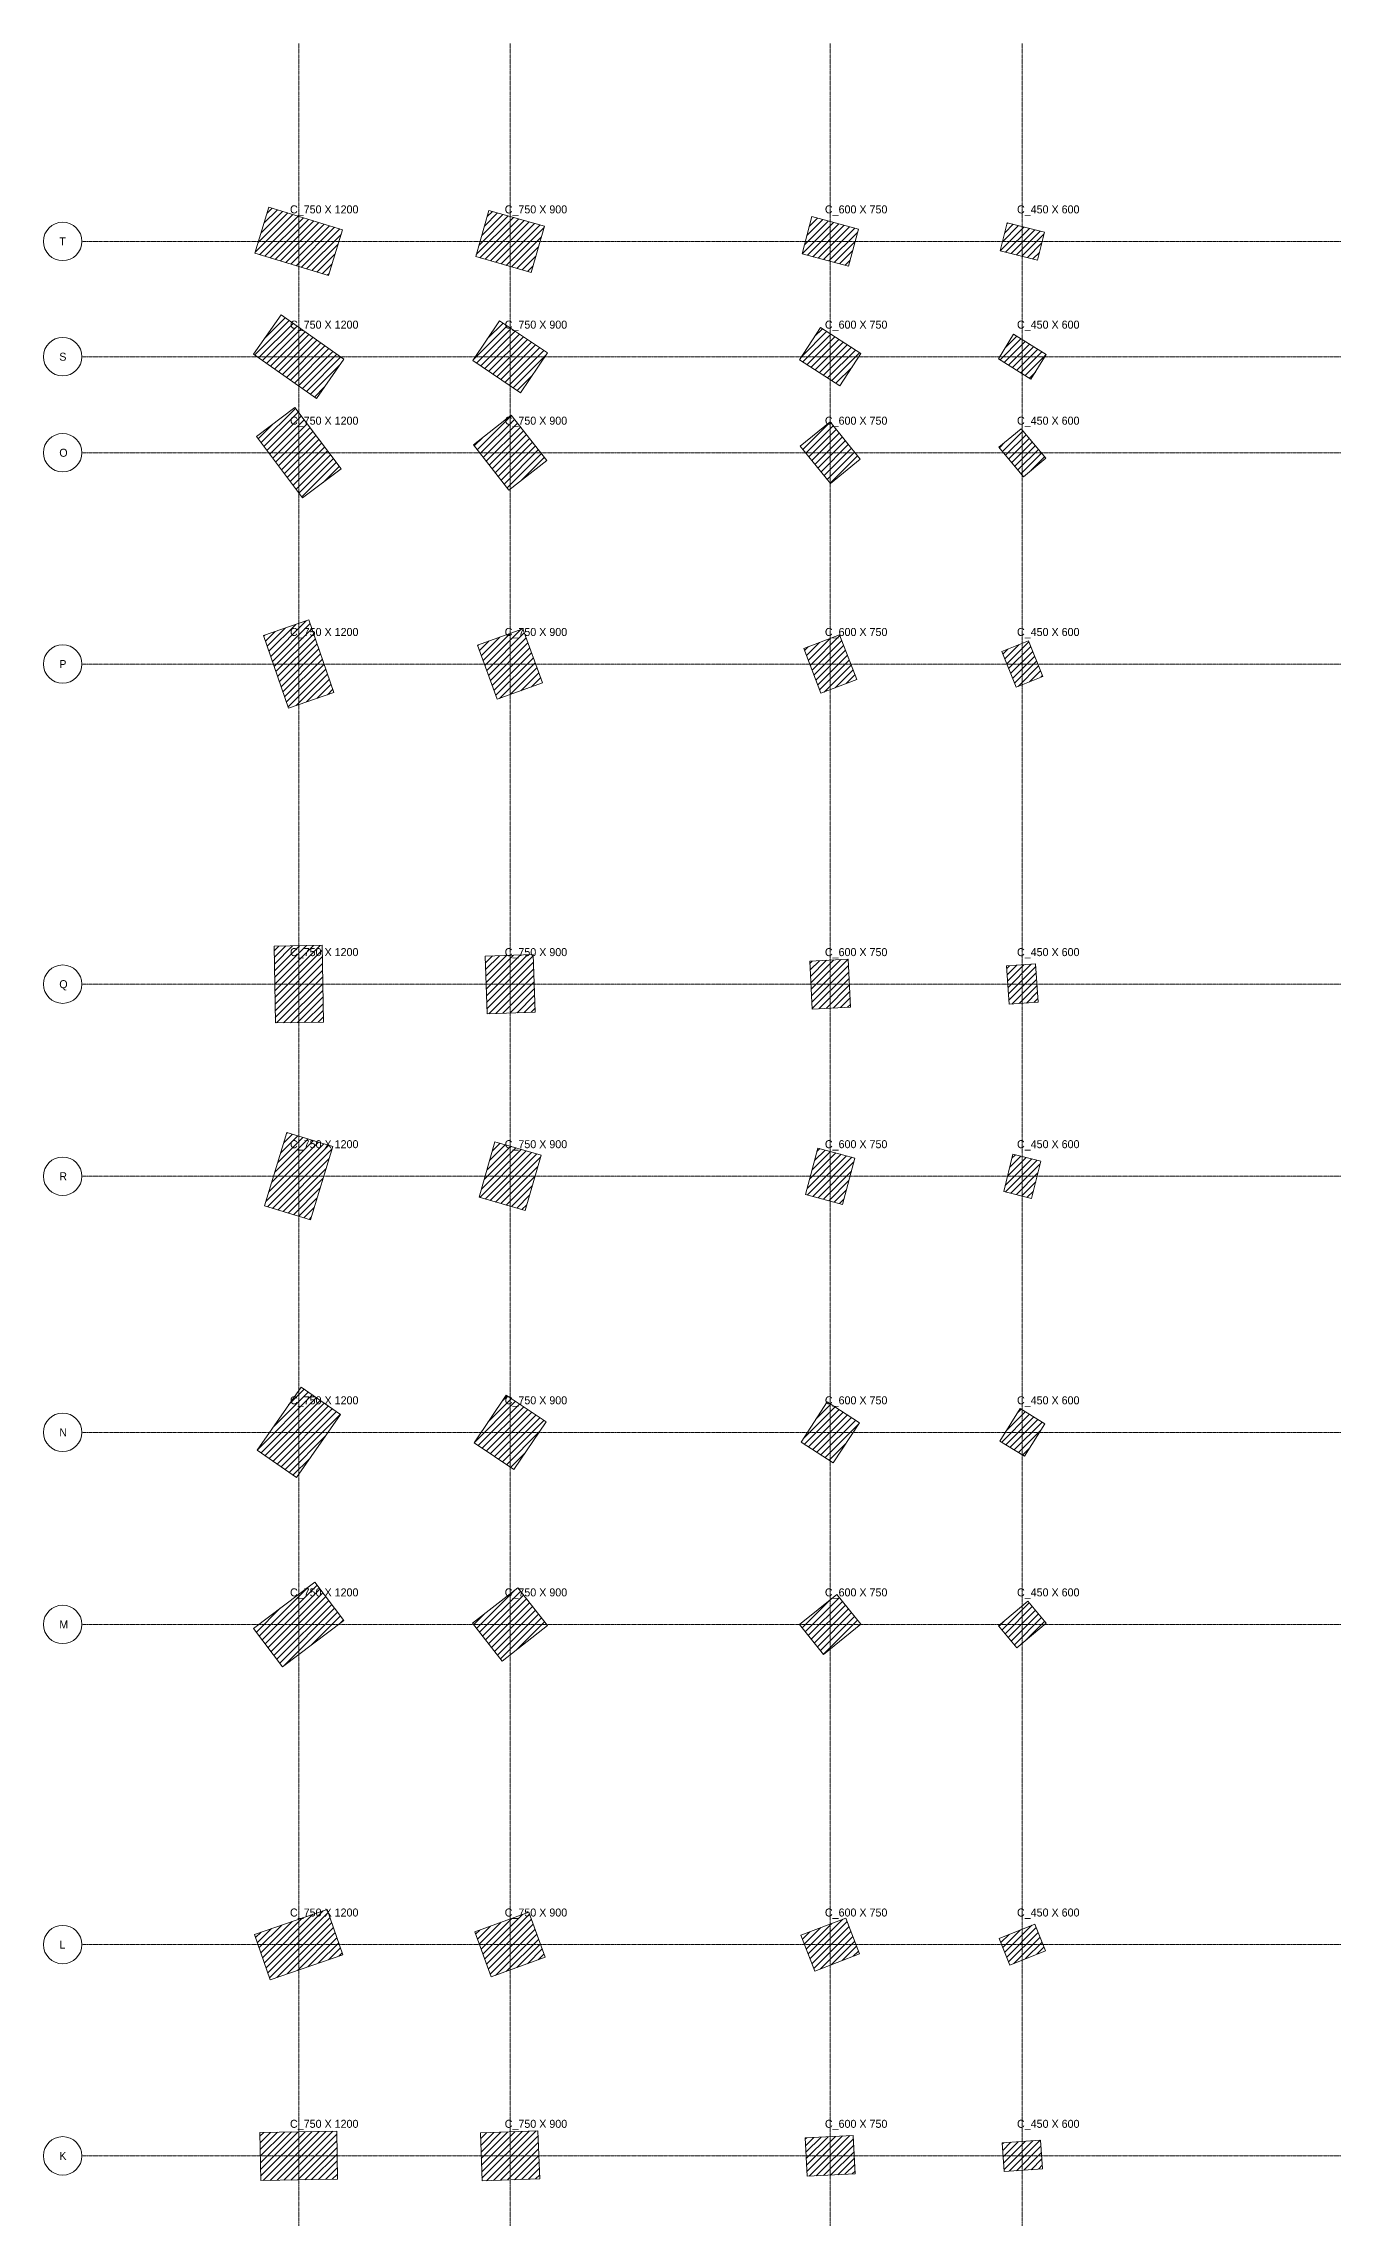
# Model space of a CAD drawing. Header units: millimetres. Extents: x -4286 to 75551, y -4651 to 64692.
# Drawn here: x -4286 to 15844, y 30737 to 64692 of the extents above; entities that cross this region are included whole.
import ezdxf

# ---------------------------------------------------------------- set-up
doc = ezdxf.new("R2010")
doc.units = ezdxf.units.MM
doc.linetypes.add('Dash', pattern=[6.35, 3.175, -3.175])
doc.linetypes.add('Grid Line', pattern=[22.225, 12.7, -3.175, 3.175, -3.175])
for name, color, linetype, lineweight in [('S-COLS', 52, 'Continuous', 18), ('S-COLS-HDLN', 52, 'Dash', 18), ('S-COLS-IDEN', 171, 'Continuous', 9), ('S-GRID', 1, 'Continuous', 9), ('S-GRID-IDEN', 1, 'Continuous', 9)]:
    doc.layers.add(name, color=color, linetype=linetype, lineweight=lineweight)
doc.styles.add('JetBrains Mono', font='JetBrainsMono-VariableFont_wght.ttf', dxfattribs={"height": 125})

# ---------------------------------------------------------------- blocks, each defined once
blk = doc.blocks.new('Concrete Rectangular - 750 X 1200-V242-01 1st Floor Lvl_')
at = {"layer": 'S-COLS'}
h = blk.add_hatch(dxfattribs=at)
h.set_pattern_fill('FP_251', color=8, style=0, pattern_type=2)
h.set_pattern_definition([(314, (-31700.41, 253.29), (53.95049, 52.09938), [])])
h.paths.add_polyline_path([(-375, 600), (-375, -600), (375, -600), (375, 600)])
for p, q in [((-375, 600), (375, 600)), ((-375, -600), (-375, 600)), ((375, 600), (375, -600)), ((375, -600), (-375, -600))]:
    blk.add_line(p, q, dxfattribs=at)
blk = doc.blocks.new('Concrete Rectangular - 750 X 1200-V243-01 1st Floor Lvl_')
at = {"layer": 'S-COLS'}
h = blk.add_hatch(dxfattribs=at)
h.set_pattern_fill('FP_252', color=8, style=0, pattern_type=2)
h.set_pattern_definition([(296, (-33190.82, 11111.23), (67.40955, 32.87784), [])])
h.paths.add_polyline_path([(-375, 600), (-375, -600), (375, -600), (375, 600)])
for p, q in [((-375, 600), (375, 600)), ((-375, -600), (-375, 600)), ((375, 600), (375, -600)), ((375, -600), (-375, -600))]:
    blk.add_line(p, q, dxfattribs=at)
blk = doc.blocks.new('Concrete Rectangular - 750 X 1200-V244-01 1st Floor Lvl_')
at = {"layer": 'S-COLS'}
h = blk.add_hatch(dxfattribs=at)
h.set_pattern_fill('FP_253', color=8, style=0, pattern_type=2)
h.set_pattern_definition([(278, (-32125.965, 23833.01), (74.2701, 10.43798), [])])
h.paths.add_polyline_path([(-375, 600), (-375, -600), (375, -600), (375, 600)])
for p, q in [((-375, 600), (375, 600)), ((-375, -600), (-375, 600)), ((375, 600), (375, -600)), ((375, -600), (-375, -600))]:
    blk.add_line(p, q, dxfattribs=at)
blk = doc.blocks.new('Concrete Rectangular - 750 X 1200-V245-01 1st Floor Lvl_')
at = {"layer": 'S-COLS'}
h = blk.add_hatch(dxfattribs=at)
h.set_pattern_fill('FP_254', color=8, style=0, pattern_type=2)
h.set_pattern_definition([(260, (-24909.53, 35051.465), (73.86058, -13.02361), [])])
h.paths.add_polyline_path([(-375, 600), (-375, -600), (375, -600), (375, 600)])
for p, q in [((-375, 600), (375, 600)), ((-375, -600), (-375, 600)), ((375, 600), (375, -600)), ((375, -600), (-375, -600))]:
    blk.add_line(p, q, dxfattribs=at)
blk = doc.blocks.new('Concrete Rectangular - 750 X 1200-V246-01 1st Floor Lvl_')
at = {"layer": 'S-COLS'}
h = blk.add_hatch(dxfattribs=at)
h.set_pattern_fill('FP_255', color=8, style=0, pattern_type=2)
h.set_pattern_definition([(188, (34846.225, 46740.995), (10.43798, -74.270105), [])])
h.paths.add_polyline_path([(375, 600), (-375, 600), (-375, -600), (375, -600)])
for p, q in [((-375, 600), (375, 600)), ((-375, -600), (-375, 600)), ((375, 600), (375, -600)), ((375, -600), (-375, -600))]:
    blk.add_line(p, q, dxfattribs=at)
blk = doc.blocks.new('Concrete Rectangular - 750 X 1200-V247-01 1st Floor Lvl_')
at = {"layer": 'S-COLS'}
h = blk.add_hatch(dxfattribs=at)
h.set_pattern_fill('FP_256', color=8, style=0, pattern_type=2)
h.set_pattern_definition([(206, (17622.59, 52101.19), (32.87784, -67.40955), [])])
h.paths.add_polyline_path([(375, 600), (-375, 600), (-375, -600), (375, -600)])
for p, q in [((-375, 600), (375, 600)), ((-375, -600), (-375, 600)), ((375, 600), (375, -600)), ((375, -600), (-375, -600))]:
    blk.add_line(p, q, dxfattribs=at)
blk = doc.blocks.new('Concrete Rectangular - 750 X 1200-V248-01 1st Floor Lvl_')
at = {"layer": 'S-COLS'}
h = blk.add_hatch(dxfattribs=at)
h.set_pattern_fill('FP_257', color=8, style=0, pattern_type=2)
h.set_pattern_definition([(224, (572.666, 49997.62), (52.09938, -53.95049), [])])
h.paths.add_polyline_path([(375, 600), (-375, 600), (-375, -600), (375, -600)])
for p, q in [((-375, 600), (375, 600)), ((-375, -600), (-375, 600)), ((375, 600), (375, -600)), ((375, -600), (-375, -600))]:
    blk.add_line(p, q, dxfattribs=at)
blk = doc.blocks.new('Concrete Rectangular - 750 X 1200-V249-01 1st Floor Lvl_')
at = {"layer": 'S-COLS'}
h = blk.add_hatch(dxfattribs=at)
h.set_pattern_fill('FP_258', color=8, style=0, pattern_type=2)
h.set_pattern_definition([(242, (-14028.36, 44858.61), (66.22107, -35.21037), [])])
h.paths.add_polyline_path([(-375, 600), (-375, -600), (375, -600), (375, 600)])
for p, q in [((-375, 600), (375, 600)), ((-375, -600), (-375, 600)), ((375, 600), (375, -600)), ((375, -600), (-375, -600))]:
    blk.add_line(p, q, dxfattribs=at)
blk = doc.blocks.new('Concrete Rectangular - 750 X 1200-V250-01 1st Floor Lvl_')
at = {"layer": 'S-COLS'}
h = blk.add_hatch(dxfattribs=at)
h.set_pattern_fill('FP_259', color=8, style=0, pattern_type=2)
h.set_pattern_definition([(170, (48813.22, 34545.62), (-13.02361, -73.86058), [])])
h.paths.add_polyline_path([(375, 600), (-375, 600), (-375, -600), (375, -600)])
for p, q in [((-375, 600), (375, 600)), ((-375, -600), (-375, 600)), ((375, 600), (375, -600)), ((375, -600), (-375, -600))]:
    blk.add_line(p, q, dxfattribs=at)
blk = doc.blocks.new('Concrete Rectangular - 750 X 1200-V251-01 1st Floor Lvl_')
at = {"layer": 'S-COLS'}
h = blk.add_hatch(dxfattribs=at)
h.set_pattern_fill('FP_260', color=8, style=0, pattern_type=2)
h.set_pattern_definition([(152, (58820.66, 18296.99), (-35.21037, -66.22107), [])])
h.paths.add_polyline_path([(375, 600), (-375, 600), (-375, -600), (375, -600)])
for p, q in [((-375, 600), (375, 600)), ((-375, -600), (-375, 600)), ((375, 600), (375, -600)), ((375, -600), (-375, -600))]:
    blk.add_line(p, q, dxfattribs=at)
blk = doc.blocks.new('Concrete Rectangular - 750 X 900-V262-01 1st Floor Lvl_')
at = {"layer": 'S-COLS'}
h = blk.add_hatch(dxfattribs=at)
h.set_pattern_fill('FP_271', color=8, style=0, pattern_type=2)
h.set_pattern_definition([(313, (-31575.99, 4104.49), (54.85153, 51.14988), [])])
h.paths.add_polyline_path([(-375, 450), (-375, -450), (375, -450), (375, 450)])
for p, q in [((-375, 450), (375, 450)), ((-375, -450), (-375, 450)), ((375, 450), (375, -450)), ((375, -450), (-375, -450))]:
    blk.add_line(p, q, dxfattribs=at)
blk = doc.blocks.new('Concrete Rectangular - 750 X 900-V263-01 1st Floor Lvl_')
at = {"layer": 'S-COLS'}
h = blk.add_hatch(dxfattribs=at)
h.set_pattern_fill('FP_272', color=8, style=0, pattern_type=2)
h.set_pattern_definition([(295, (-31863.18, 14789.78), (67.97308, 31.69637), [])])
h.paths.add_polyline_path([(-375, 450), (-375, -450), (375, -450), (375, 450)])
for p, q in [((-375, 450), (375, 450)), ((-375, -450), (-375, 450)), ((375, 450), (375, -450)), ((375, -450), (-375, -450))]:
    blk.add_line(p, q, dxfattribs=at)
blk = doc.blocks.new('Concrete Rectangular - 750 X 900-V264-01 1st Floor Lvl_')
at = {"layer": 'S-COLS'}
h = blk.add_hatch(dxfattribs=at)
h.set_pattern_fill('FP_273', color=8, style=0, pattern_type=2)
h.set_pattern_definition([(277, (-29673.446, 26990.49), (74.44096, 9.1402), [])])
h.paths.add_polyline_path([(-375, 450), (-375, -450), (375, -450), (375, 450)])
for p, q in [((-375, 450), (375, 450)), ((-375, -450), (-375, 450)), ((375, 450), (375, -450)), ((375, -450), (-375, -450))]:
    blk.add_line(p, q, dxfattribs=at)
blk = doc.blocks.new('Concrete Rectangular - 750 X 900-V265-01 1st Floor Lvl_')
at = {"layer": 'S-COLS'}
h = blk.add_hatch(dxfattribs=at)
h.set_pattern_fill('FP_274', color=8, style=0, pattern_type=2)
h.set_pattern_definition([(259, (-21558.18, 37326.194), (73.62204, -14.31067), [])])
h.paths.add_polyline_path([(-375, 450), (-375, -450), (375, -450), (375, 450)])
for p, q in [((-375, 450), (375, 450)), ((-375, -450), (-375, 450)), ((375, 450), (375, -450)), ((375, -450), (-375, -450))]:
    blk.add_line(p, q, dxfattribs=at)
blk = doc.blocks.new('Concrete Rectangular - 750 X 900-V266-01 1st Floor Lvl_')
at = {"layer": 'S-COLS'}
h = blk.add_hatch(dxfattribs=at)
h.set_pattern_fill('FP_275', color=8, style=0, pattern_type=2)
h.set_pattern_definition([(187, (38257.096, 44094.04), (9.1402, -74.44096), [])])
h.paths.add_polyline_path([(375, 450), (-375, 450), (-375, -450), (375, -450)])
for p, q in [((-375, 450), (375, 450)), ((-375, -450), (-375, 450)), ((375, 450), (375, -450)), ((375, -450), (-375, -450))]:
    blk.add_line(p, q, dxfattribs=at)
blk = doc.blocks.new('Concrete Rectangular - 750 X 900-V267-01 1st Floor Lvl_')
at = {"layer": 'S-COLS'}
h = blk.add_hatch(dxfattribs=at)
h.set_pattern_fill('FP_276', color=8, style=0, pattern_type=2)
h.set_pattern_definition([(205, (21630.186, 50657.034), (31.69637, -67.97308), [])])
h.paths.add_polyline_path([(375, 450), (-375, 450), (-375, -450), (375, -450)])
for p, q in [((-375, 450), (375, 450)), ((-375, -450), (-375, 450)), ((375, 450), (375, -450)), ((375, -450), (-375, -450))]:
    blk.add_line(p, q, dxfattribs=at)
blk = doc.blocks.new('Concrete Rectangular - 750 X 900-V268-01 1st Floor Lvl_')
at = {"layer": 'S-COLS'}
h = blk.add_hatch(dxfattribs=at)
h.set_pattern_fill('FP_277', color=8, style=0, pattern_type=2)
h.set_pattern_definition([(223, (4743.15, 49864.84), (51.14988, -54.85153), [])])
h.paths.add_polyline_path([(375, 450), (-375, 450), (-375, -450), (375, -450)])
for p, q in [((-375, 450), (375, 450)), ((-375, -450), (-375, 450)), ((375, 450), (375, -450)), ((375, -450), (-375, -450))]:
    blk.add_line(p, q, dxfattribs=at)
blk = doc.blocks.new('Concrete Rectangular - 750 X 900-V269-01 1st Floor Lvl_')
at = {"layer": 'S-COLS'}
h = blk.add_hatch(dxfattribs=at)
h.set_pattern_fill('FP_278', color=8, style=0, pattern_type=2)
h.set_pattern_definition([(241, (-10071.17, 46006.21), (65.59648, -36.36072), [])])
h.paths.add_polyline_path([(-375, 450), (-375, -450), (375, -450), (375, 450)])
for p, q in [((-375, 450), (375, 450)), ((-375, -450), (-375, 450)), ((375, 450), (375, -450)), ((375, -450), (-375, -450))]:
    blk.add_line(p, q, dxfattribs=at)
blk = doc.blocks.new('Concrete Rectangular - 750 X 900-V270-01 1st Floor Lvl_')
at = {"layer": 'S-COLS'}
h = blk.add_hatch(dxfattribs=at)
h.set_pattern_fill('FP_279', color=8, style=0, pattern_type=2)
h.set_pattern_definition([(169, (51254.026, 30952.62), (-14.31067, -73.62204), [])])
h.paths.add_polyline_path([(375, 450), (-375, 450), (-375, -450), (375, -450)])
for p, q in [((-375, 450), (375, 450)), ((-375, -450), (-375, 450)), ((375, 450), (375, -450)), ((375, -450), (-375, -450))]:
    blk.add_line(p, q, dxfattribs=at)
blk = doc.blocks.new('Concrete Rectangular - 750 X 900-V271-01 1st Floor Lvl_')
at = {"layer": 'S-COLS'}
h = blk.add_hatch(dxfattribs=at)
h.set_pattern_fill('FP_280', color=8, style=0, pattern_type=2)
h.set_pattern_definition([(151, (60040.63, 14095.476), (-36.36072, -65.59648), [])])
h.paths.add_polyline_path([(375, 450), (-375, 450), (-375, -450), (375, -450)])
for p, q in [((-375, 450), (375, 450)), ((-375, -450), (-375, 450)), ((375, 450), (375, -450)), ((375, -450), (-375, -450))]:
    blk.add_line(p, q, dxfattribs=at)
blk = doc.blocks.new('Concrete Rectangular - 600 X 750-V282-01 1st Floor Lvl_')
at = {"layer": 'S-COLS'}
h = blk.add_hatch(dxfattribs=at)
h.set_pattern_fill('FP_291', color=8, style=0, pattern_type=2)
h.set_pattern_definition([(312, (-31237.87, 9648.086), (55.73586, 50.1848), [])])
h.paths.add_polyline_path([(-300, 375), (-300, -375), (300, -375), (300, 375)])
for p, q in [((-300, 375), (300, 375)), ((-300, -375), (-300, 375)), ((300, 375), (300, -375)), ((300, -375), (-300, -375))]:
    blk.add_line(p, q, dxfattribs=at)
blk = doc.blocks.new('Concrete Rectangular - 600 X 750-V283-01 1st Floor Lvl_')
at = {"layer": 'S-COLS'}
h = blk.add_hatch(dxfattribs=at)
h.set_pattern_fill('FP_292', color=8, style=0, pattern_type=2)
h.set_pattern_definition([(294, (-29808.37, 20011.52), (68.51591, 30.50525), [])])
h.paths.add_polyline_path([(-300, 375), (-300, -375), (300, -375), (300, 375)])
for p, q in [((-300, 375), (300, 375)), ((-300, -375), (-300, 375)), ((300, 375), (300, -375)), ((300, -375), (-300, -375))]:
    blk.add_line(p, q, dxfattribs=at)
blk = doc.blocks.new('Concrete Rectangular - 600 X 750-V284-01 1st Floor Lvl_')
at = {"layer": 'S-COLS'}
h = blk.add_hatch(dxfattribs=at)
h.set_pattern_fill('FP_293', color=8, style=0, pattern_type=2)
h.set_pattern_definition([(276, (-26051.275, 31389.98), (74.58914, 7.83963), [])])
h.paths.add_polyline_path([(-300, 375), (-300, -375), (300, -375), (300, 375)])
for p, q in [((-300, 375), (300, 375)), ((-300, -375), (-300, 375)), ((300, 375), (300, -375)), ((300, -375), (-300, -375))]:
    blk.add_line(p, q, dxfattribs=at)
blk = doc.blocks.new('Concrete Rectangular - 600 X 750-V285-01 1st Floor Lvl_')
at = {"layer": 'S-COLS'}
h = blk.add_hatch(dxfattribs=at)
h.set_pattern_fill('FP_294', color=8, style=0, pattern_type=2)
h.set_pattern_definition([(258, (-16710.114, 40419.95), (73.36107, -15.59338), [])])
h.paths.add_polyline_path([(-300, 375), (-300, -375), (300, -375), (300, 375)])
for p, q in [((-300, 375), (300, 375)), ((-300, -375), (-300, 375)), ((300, 375), (300, -375)), ((300, -375), (-300, -375))]:
    blk.add_line(p, q, dxfattribs=at)
blk = doc.blocks.new('Concrete Rectangular - 600 X 750-V286-01 1st Floor Lvl_')
at = {"layer": 'S-COLS'}
h = blk.add_hatch(dxfattribs=at)
h.set_pattern_fill('FP_295', color=8, style=0, pattern_type=2)
h.set_pattern_definition([(186, (42906.546, 40273.046), (7.839635, -74.58914), [])])
h.paths.add_polyline_path([(300, 375), (-300, 375), (-300, -375), (300, -375)])
for p, q in [((-300, 375), (300, 375)), ((-300, -375), (-300, 375)), ((300, 375), (300, -375)), ((300, -375), (-300, -375))]:
    blk.add_line(p, q, dxfattribs=at)
blk = doc.blocks.new('Concrete Rectangular - 600 X 750-V287-01 1st Floor Lvl_')
at = {"layer": 'S-COLS'}
h = blk.add_hatch(dxfattribs=at)
h.set_pattern_fill('FP_296', color=8, style=0, pattern_type=2)
h.set_pattern_definition([(204, (27178.88, 48479.98), (30.50525, -68.51591), [])])
h.paths.add_polyline_path([(300, 375), (-300, 375), (-300, -375), (300, -375)])
for p, q in [((-300, 375), (300, 375)), ((-300, -375), (-300, 375)), ((300, 375), (300, -375)), ((300, -375), (-300, -375))]:
    blk.add_line(p, q, dxfattribs=at)
blk = doc.blocks.new('Concrete Rectangular - 600 X 750-V288-01 1st Floor Lvl_')
at = {"layer": 'S-COLS'}
h = blk.add_hatch(dxfattribs=at)
h.set_pattern_fill('FP_297', color=8, style=0, pattern_type=2)
h.set_pattern_definition([(222, (10605.834, 49512.79), (50.1848, -55.73586), [])])
h.paths.add_polyline_path([(300, 375), (-300, 375), (-300, -375), (300, -375)])
for p, q in [((-300, 375), (300, 375)), ((-300, -375), (-300, 375)), ((300, 375), (300, -375)), ((300, -375), (-300, -375))]:
    blk.add_line(p, q, dxfattribs=at)
blk = doc.blocks.new('Concrete Rectangular - 600 X 750-V289-01 1st Floor Lvl_')
at = {"layer": 'S-COLS'}
h = blk.add_hatch(dxfattribs=at)
h.set_pattern_fill('FP_298', color=8, style=0, pattern_type=2)
h.set_pattern_definition([(240, (-4437.09, 47469.066), (64.9519, -37.5), [])])
h.paths.add_polyline_path([(-300, 375), (-300, -375), (300, -375), (300, 375)])
for p, q in [((-300, 375), (300, 375)), ((-300, -375), (-300, 375)), ((300, 375), (300, -375)), ((300, -375), (-300, -375))]:
    blk.add_line(p, q, dxfattribs=at)
blk = doc.blocks.new('Concrete Rectangular - 600 X 750-V290-01 1st Floor Lvl_')
at = {"layer": 'S-COLS'}
h = blk.add_hatch(dxfattribs=at)
h.set_pattern_fill('FP_299', color=8, style=0, pattern_type=2)
h.set_pattern_definition([(168, (54509.61, 25860.05), (-15.59338, -73.36107), [])])
h.paths.add_polyline_path([(300, 375), (-300, 375), (-300, -375), (300, -375)])
for p, q in [((-300, 375), (300, 375)), ((-300, -375), (-300, 375)), ((300, 375), (300, -375)), ((300, -375), (-300, -375))]:
    blk.add_line(p, q, dxfattribs=at)
blk = doc.blocks.new('Concrete Rectangular - 600 X 750-V291-01 1st Floor Lvl_')
at = {"layer": 'S-COLS'}
h = blk.add_hatch(dxfattribs=at)
h.set_pattern_fill('FP_300', color=8, style=0, pattern_type=2)
h.set_pattern_definition([(150, (61571.58, 8215.85), (-37.5, -64.951905), [])])
h.paths.add_polyline_path([(300, 375), (-300, 375), (-300, -375), (300, -375)])
for p, q in [((-300, 375), (300, 375)), ((-300, -375), (-300, 375)), ((300, 375), (300, -375)), ((300, -375), (-300, -375))]:
    blk.add_line(p, q, dxfattribs=at)
blk = doc.blocks.new('Concrete Rectangular - 450 X 600-V302-01 1st Floor Lvl_')
at = {"layer": 'S-COLS'}
h = blk.add_hatch(dxfattribs=at)
h.set_pattern_fill('FP_311', color=8, style=0, pattern_type=2)
h.set_pattern_definition([(311, (-30855.46, 13184.485), (56.60322, 49.20443), [])])
h.paths.add_polyline_path([(-225, 300), (-225, -300), (225, -300), (225, 300)])
for p, q in [((-225, 300), (225, 300)), ((-225, -300), (-225, 300)), ((225, 300), (225, -300)), ((225, -300), (-225, -300))]:
    blk.add_line(p, q, dxfattribs=at)
blk = doc.blocks.new('Concrete Rectangular - 450 X 600-V303-01 1st Floor Lvl_')
at = {"layer": 'S-COLS'}
h = blk.add_hatch(dxfattribs=at)
h.set_pattern_fill('FP_312', color=8, style=0, pattern_type=2)
h.set_pattern_definition([(293, (-28330.76, 23310.25), (69.03786, 29.30483), [])])
h.paths.add_polyline_path([(-225, 300), (-225, -300), (225, -300), (225, 300)])
for p, q in [((-225, 300), (225, 300)), ((-225, -300), (-225, 300)), ((225, 300), (225, -300)), ((225, -300), (-225, -300))]:
    blk.add_line(p, q, dxfattribs=at)
blk = doc.blocks.new('Concrete Rectangular - 450 X 600-V304-01 1st Floor Lvl_')
at = {"layer": 'S-COLS'}
h = blk.add_hatch(dxfattribs=at)
h.set_pattern_fill('FP_313', color=8, style=0, pattern_type=2)
h.set_pattern_definition([(275, (-23571.114, 34137.99), (74.7146, 6.53668), [])])
h.paths.add_polyline_path([(-225, 300), (-225, -300), (225, -300), (225, 300)])
for p, q in [((-225, 300), (225, 300)), ((-225, -300), (-225, 300)), ((225, 300), (225, -300)), ((225, -300), (-225, -300))]:
    blk.add_line(p, q, dxfattribs=at)
blk = doc.blocks.new('Concrete Rectangular - 450 X 600-V305-01 1st Floor Lvl_')
at = {"layer": 'S-COLS'}
h = blk.add_hatch(dxfattribs=at)
h.set_pattern_fill('FP_314', color=8, style=0, pattern_type=2)
h.set_pattern_definition([(257, (-13458, 42295.18), (73.07775, -16.87133), [])])
h.paths.add_polyline_path([(-225, 300), (-225, -300), (225, -300), (225, 300)])
for p, q in [((-225, 300), (225, 300)), ((-225, -300), (-225, 300)), ((225, 300), (225, -300)), ((225, -300), (-225, -300))]:
    blk.add_line(p, q, dxfattribs=at)
blk = doc.blocks.new('Concrete Rectangular - 450 X 600-V306-01 1st Floor Lvl_')
at = {"layer": 'S-COLS'}
h = blk.add_hatch(dxfattribs=at)
h.set_pattern_fill('FP_315', color=8, style=0, pattern_type=2)
h.set_pattern_definition([(185, (45901.01, 37589.73), (6.53668, -74.7146), [])])
h.paths.add_polyline_path([(225, 300), (-225, 300), (-225, -300), (225, -300)])
for p, q in [((-225, 300), (225, 300)), ((-225, -300), (-225, 300)), ((225, 300), (225, -300)), ((225, -300), (-225, -300))]:
    blk.add_line(p, q, dxfattribs=at)
blk = doc.blocks.new('Concrete Rectangular - 450 X 600-V307-01 1st Floor Lvl_')
at = {"layer": 'S-COLS'}
h = blk.add_hatch(dxfattribs=at)
h.set_pattern_fill('FP_316', color=8, style=0, pattern_type=2)
h.set_pattern_definition([(203, (30802.385, 46874.44), (29.30483, -69.03786), [])])
h.paths.add_polyline_path([(225, 300), (-225, 300), (-225, -300), (225, -300)])
for p, q in [((-225, 300), (225, 300)), ((-225, -300), (-225, 300)), ((225, 300), (225, -300)), ((225, -300), (-225, -300))]:
    blk.add_line(p, q, dxfattribs=at)
blk = doc.blocks.new('Concrete Rectangular - 450 X 600-V308-01 1st Floor Lvl_')
at = {"layer": 'S-COLS'}
h = blk.add_hatch(dxfattribs=at)
h.set_pattern_fill('FP_317', color=8, style=0, pattern_type=2)
h.set_pattern_definition([(221, (14461.03, 49110.88), (49.20443, -56.60322), [])])
h.paths.add_polyline_path([(225, 300), (-225, 300), (-225, -300), (225, -300)])
for p, q in [((-225, 300), (225, 300)), ((-225, -300), (-225, 300)), ((225, 300), (225, -300)), ((225, -300), (-225, -300))]:
    blk.add_line(p, q, dxfattribs=at)
blk = doc.blocks.new('Concrete Rectangular - 450 X 600-V309-01 1st Floor Lvl_')
at = {"layer": 'S-COLS'}
h = blk.add_hatch(dxfattribs=at)
h.set_pattern_fill('FP_318', color=8, style=0, pattern_type=2)
h.set_pattern_definition([(239, (-697.076, 48265.04), (64.28755, -38.62786), [])])
h.paths.add_polyline_path([(-225, 300), (-225, -300), (225, -300), (225, 300)])
for p, q in [((-225, 300), (225, 300)), ((-225, -300), (-225, 300)), ((225, 300), (225, -300)), ((225, -300), (-225, -300))]:
    blk.add_line(p, q, dxfattribs=at)
blk = doc.blocks.new('Concrete Rectangular - 450 X 600-V310-01 1st Floor Lvl_')
at = {"layer": 'S-COLS'}
h = blk.add_hatch(dxfattribs=at)
h.set_pattern_fill('FP_319', color=8, style=0, pattern_type=2)
h.set_pattern_definition([(167, (56542.39, 22360.64), (-16.87133, -73.077755), [])])
h.paths.add_polyline_path([(225, 300), (-225, 300), (-225, -300), (225, -300)])
for p, q in [((-225, 300), (225, 300)), ((-225, -300), (-225, 300)), ((225, 300), (225, -300)), ((225, -300), (-225, -300))]:
    blk.add_line(p, q, dxfattribs=at)
blk = doc.blocks.new('Concrete Rectangular - 450 X 600-V311-01 1st Floor Lvl_')
at = {"layer": 'S-COLS'}
h = blk.add_hatch(dxfattribs=at)
h.set_pattern_fill('FP_320', color=8, style=0, pattern_type=2)
h.set_pattern_definition([(149, (62431.36, 4229.136), (-38.62786, -64.28755), [])])
h.paths.add_polyline_path([(225, 300), (-225, 300), (-225, -300), (225, -300)])
for p, q in [((-225, 300), (225, 300)), ((-225, -300), (-225, 300)), ((225, 300), (225, -300)), ((225, -300), (-225, -300))]:
    blk.add_line(p, q, dxfattribs=at)
blk = doc.blocks.new('Grid - M_Grid Head - Circle-24584-01 1st Floor Lvl_')
at = {"layer": 'S-GRID-IDEN'}
blk.add_circle((0, 0), 6, dxfattribs=at)

msp = doc.modelspace()

# ---------------------------------------------------------------- linework, layer by layer
at = {"layer": 'S-GRID', "linetype": 'Grid Line'}
for p, q in [((-300, 64692), (-300, -4051)), ((3000, 64692), (3000, -4051)), ((8000, 64692), (8000, -4051)), ((11000, 64692), (11000, -4051)), ((75551, 61600), (-3686, 61600)), ((75551, 59800), (-3686, 59800)), ((75551, 58300), (-3686, 58300)), ((75551, 55000), (-3686, 55000)), ((75551, 50000), (-3686, 50000)), ((75551, 47000), (-3686, 47000)), ((75551, 43000), (-3686, 43000)), ((75551, 40000), (-3686, 40000)), ((75551, 35000), (-3686, 35000)), ((75551, 31700), (-3686, 31700))]:
    msp.add_line(p, q, dxfattribs=at)

# ---------------------------------------------------------------- block references
at = {"layer": 'S-COLS-HDLN'}
for name, p, rotation in [('Concrete Rectangular - 750 X 1200-V251-01 1st Floor Lvl_', (-300, 61600), 252.9999999999997), ('Concrete Rectangular - 750 X 900-V271-01 1st Floor Lvl_', (3000, 61600), 253.9999999999997), ('Concrete Rectangular - 600 X 750-V291-01 1st Floor Lvl_', (8000, 61600), 254.9999999999997), ('Concrete Rectangular - 450 X 600-V311-01 1st Floor Lvl_', (11000, 61600), 255.9999999999997), ('Concrete Rectangular - 750 X 1200-V250-01 1st Floor Lvl_', (-300, 59800), 234.9999999999997), ('Concrete Rectangular - 750 X 900-V270-01 1st Floor Lvl_', (3000, 59800), 235.9999999999997), ('Concrete Rectangular - 600 X 750-V290-01 1st Floor Lvl_', (8000, 59800), 236.9999999999997), ('Concrete Rectangular - 450 X 600-V310-01 1st Floor Lvl_', (11000, 59800), 237.9999999999997), ('Concrete Rectangular - 750 X 1200-V246-01 1st Floor Lvl_', (-300, 58300), 216.9999999999997), ('Concrete Rectangular - 750 X 900-V266-01 1st Floor Lvl_', (3000, 58300), 217.9999999999997), ('Concrete Rectangular - 600 X 750-V286-01 1st Floor Lvl_', (8000, 58300), 218.9999999999997), ('Concrete Rectangular - 450 X 600-V306-01 1st Floor Lvl_', (11000, 58300), 219.9999999999997), ('Concrete Rectangular - 750 X 1200-V247-01 1st Floor Lvl_', (-300, 55000), 198.9999999999997), ('Concrete Rectangular - 750 X 900-V267-01 1st Floor Lvl_', (3000, 55000), 199.9999999999997), ('Concrete Rectangular - 600 X 750-V287-01 1st Floor Lvl_', (8000, 55000), 200.9999999999998), ('Concrete Rectangular - 450 X 600-V307-01 1st Floor Lvl_', (11000, 55000), 201.9999999999997), ('Concrete Rectangular - 750 X 1200-V248-01 1st Floor Lvl_', (-300, 50000), 180.9999999999995), ('Concrete Rectangular - 750 X 900-V268-01 1st Floor Lvl_', (3000, 50000), 181.9999999999995), ('Concrete Rectangular - 600 X 750-V288-01 1st Floor Lvl_', (8000, 50000), 182.9999999999996), ('Concrete Rectangular - 450 X 600-V308-01 1st Floor Lvl_', (11000, 50000), 183.9999999999997), ('Concrete Rectangular - 750 X 1200-V249-01 1st Floor Lvl_', (-300, 47000), 162.9999999999997), ('Concrete Rectangular - 750 X 900-V269-01 1st Floor Lvl_', (3000, 47000), 163.9999999999997), ('Concrete Rectangular - 600 X 750-V289-01 1st Floor Lvl_', (8000, 47000), 164.9999999999997), ('Concrete Rectangular - 450 X 600-V309-01 1st Floor Lvl_', (11000, 47000), 165.9999999999997), ('Concrete Rectangular - 750 X 1200-V245-01 1st Floor Lvl_', (-300, 43000), 144.9999999999997), ('Concrete Rectangular - 750 X 900-V265-01 1st Floor Lvl_', (3000, 43000), 145.9999999999997), ('Concrete Rectangular - 600 X 750-V285-01 1st Floor Lvl_', (8000, 43000), 146.9999999999997), ('Concrete Rectangular - 450 X 600-V305-01 1st Floor Lvl_', (11000, 43000), 147.9999999999997), ('Concrete Rectangular - 750 X 1200-V244-01 1st Floor Lvl_', (-300, 40000), 126.9999999999997), ('Concrete Rectangular - 750 X 900-V264-01 1st Floor Lvl_', (3000, 40000), 127.9999999999997), ('Concrete Rectangular - 600 X 750-V284-01 1st Floor Lvl_', (8000, 40000), 128.9999999999997), ('Concrete Rectangular - 450 X 600-V304-01 1st Floor Lvl_', (11000, 40000), 129.9999999999997), ('Concrete Rectangular - 750 X 1200-V243-01 1st Floor Lvl_', (-300, 35000), 108.9999999999997), ('Concrete Rectangular - 750 X 900-V263-01 1st Floor Lvl_', (3000, 35000), 109.9999999999997), ('Concrete Rectangular - 600 X 750-V283-01 1st Floor Lvl_', (8000, 35000), 110.9999999999997), ('Concrete Rectangular - 450 X 600-V303-01 1st Floor Lvl_', (11000, 35000), 111.9999999999997), ('Concrete Rectangular - 750 X 1200-V242-01 1st Floor Lvl_', (-300, 31700), 90.99999999999972), ('Concrete Rectangular - 750 X 900-V262-01 1st Floor Lvl_', (3000, 31700), 91.99999999999972), ('Concrete Rectangular - 600 X 750-V282-01 1st Floor Lvl_', (8000, 31700), 92.99999999999967), ('Concrete Rectangular - 450 X 600-V302-01 1st Floor Lvl_', (11000, 31700), 93.9999999999997)]:
    msp.add_blockref(name, p, dxfattribs=dict(at, rotation=rotation))
at = {"layer": 'S-GRID-IDEN', "xscale": 49.99999999999998, "yscale": 49.99999999999998, "zscale": 49.99999999999998, "rotation": 89.99999999999982}
for p in [(-3986, 61600), (-3986, 59800), (-3986, 58300), (-3986, 55000), (-3986, 50000), (-3986, 47000), (-3986, 43000), (-3986, 40000), (-3986, 35000), (-3986, 31700)]:
    msp.add_blockref('Grid - M_Grid Head - Circle-24584-01 1st Floor Lvl_', p, dxfattribs=at)

# ---------------------------------------------------------------- texts
at = {"layer": 'S-COLS-IDEN', "char_height": 125, "attachment_point": 1, "style": 'JetBrains Mono'}
for s, insert, width in [('C_750 X 1200', (-436, 62163), 1539.24), ('C_750 X 900', (2917, 62163), 1410.97), ('C_600 X 750', (7917, 62163), 1410.97), ('C_450 X 600', (10917, 62163), 1410.97), ('C_750 X 1200', (-436, 60363), 1539.24), ('C_750 X 900', (2917, 60363), 1410.97), ('C_600 X 750', (7917, 60363), 1410.97), ('C_450 X 600', (10917, 60363), 1410.97), ('C_750 X 1200', (-436, 58863), 1539.24), ('C_750 X 900', (2917, 58863), 1410.97), ('C_600 X 750', (7917, 58863), 1410.97), ('C_450 X 600', (10917, 58863), 1410.97), ('C_750 X 1200', (-436, 55563), 1539.24), ('C_750 X 900', (2917, 55563), 1410.97), ('C_600 X 750', (7917, 55563), 1410.97), ('C_450 X 600', (10917, 55563), 1410.97), ('C_750 X 1200', (-436, 50563), 1539.24), ('C_750 X 900', (2917, 50563), 1410.97), ('C_600 X 750', (7917, 50563), 1410.97), ('C_450 X 600', (10917, 50563), 1410.97), ('C_750 X 1200', (-436, 47563), 1539.24), ('C_750 X 900', (2917, 47563), 1410.97), ('C_600 X 750', (7917, 47563), 1410.97), ('C_450 X 600', (10917, 47563), 1410.97), ('C_750 X 1200', (-436, 43563), 1539.24), ('C_750 X 900', (2917, 43563), 1410.97), ('C_600 X 750', (7917, 43563), 1410.97), ('C_450 X 600', (10917, 43563), 1410.97), ('C_750 X 1200', (-436, 40563), 1539.24), ('C_750 X 900', (2917, 40563), 1410.97), ('C_600 X 750', (7917, 40563), 1410.97), ('C_450 X 600', (10917, 40563), 1410.97), ('C_750 X 1200', (-436, 35563), 1539.24), ('C_750 X 900', (2917, 35563), 1410.97), ('C_600 X 750', (7917, 35563), 1410.97), ('C_450 X 600', (10917, 35563), 1410.97), ('C_750 X 1200', (-436, 32263), 1539.24), ('C_750 X 900', (2917, 32263), 1410.97), ('C_600 X 750', (7917, 32263), 1410.97), ('C_450 X 600', (10917, 32263), 1410.97)]:
    msp.add_mtext(s, dxfattribs=dict(at, insert=insert, width=width))

# ---------------------------------------------------------------- next in the draw order: texts
at = {"layer": 'S-GRID-IDEN', "char_height": 125, "width": 128.27, "attachment_point": 1, "style": 'JetBrains Mono', "bg_fill": 3, "box_fill_scale": 1.25, "bg_fill_color": 9, "bg_fill_true_color": 13158600, "bg_fill_transparency": 0}
for s, insert in [('T', (-4039, 61662)), ('S', (-4039, 59862)), ('O', (-4039, 58362)), ('P', (-4039, 55062)), ('Q', (-4039, 50062)), ('R', (-4039, 47062)), ('N', (-4039, 43062)), ('M', (-4039, 40062)), ('L', (-4039, 35062)), ('K', (-4039, 31762))]:
    msp.add_mtext(s, dxfattribs=dict(at, insert=insert))

doc.saveas('drawing.dxf')
